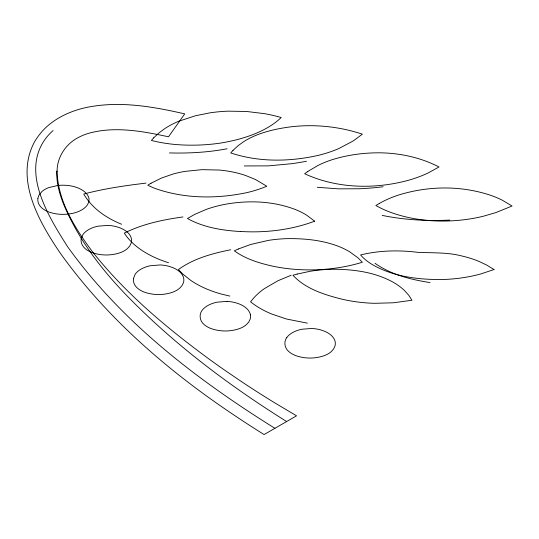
<?xml version="1.0" encoding="UTF-8"?>
<svg xmlns="http://www.w3.org/2000/svg" width="539" height="539" viewBox="0 0 539 539"><rect width="100%" height="100%" fill="white"/><g stroke="black" fill="none" stroke-linecap="round" stroke-linejoin="round"><path stroke-width="0.81" d="M56.703 171.146C56.272 190.193 64.619 208.041 73.317 224.514C86.536 249.2 103.912 271.407 123.094 291.727C171.348 342.225 227.546 384.556 286.633 421.545M286.728 337.657C283.393 342.022 284.794 348.484 289.012 351.731A23.959 13.832 0 0 0 295.749 355.619C304.906 358.866 315.248 358.866 324.404 355.619A23.959 13.832 0 0 0 331.135 351.731L333.405 349.252L334.827 346.476A27.455 15.853 0 0 0 335.191 341.915A26.115 15.079 0 0 0 311.845 328.453L301.907 329.235A25.67 14.822 0 0 0 286.708 337.657M291.141 275.261L277.956 280.731L264.326 288.661A94.985 54.843 0 0 0 253.862 297.811L250.568 301.813A90.869 52.465 0 0 0 271.71 314.028L286.532 319.021L307.371 323.157M230.726 249.752C212.433 253.418 193.757 258.45 178.429 269.534L182.822 274.075L190.604 280.287A91.185 52.647 0 0 0 221.583 294.119L229.83 296.086M227.121 148.764C208.128 152.389 188.717 153.44 169.414 152.928M182.937 216.961C162.845 219.73 142.592 223.954 124.334 233.097A95.518 55.146 0 0 0 168.545 262.736M145.968 183.119C125.061 185.618 104.135 188.623 83.754 194.053C88.598 202.435 95.646 209.375 103.623 214.785A95.544 55.16 0 0 0 121.625 224.251M449.836 220.08C427.218 221.145 404.412 219.973 382.212 215.398M227.087 301.368L217.15 302.163A25.67 14.822 0 0 0 201.957 310.585C198.662 314.971 200.03 321.406 204.254 324.66A23.959 13.832 0 0 0 210.992 328.547C220.148 331.795 230.49 331.795 239.646 328.547A23.959 13.832 0 0 0 246.384 324.66L248.647 322.181L250.069 319.405A27.455 15.853 0 0 0 250.433 314.843M244.255 165.945L268.456 165.877L291.801 163.674A173.504 100.173 0 0 0 306.469 161.255M240.643 231.534C222.385 230.49 203.641 227.492 187.451 218.517L194.498 214.495L206.066 209.476A85.499 49.366 0 0 1 227.559 203.883C249.537 200.259 272.606 201.229 293.661 208.869A69.329 40.027 0 0 1 306.651 215.182L314.581 221.125M317.289 187.282L338.364 188.845L359.115 188.758A169.542 97.882 0 0 0 383.108 186.763M430.001 282.551C410.758 279.613 391.098 274.701 374.996 263.288M274.91 428.31C196.688 379.517 121.39 321.999 67.348 246.336C48.402 216.28 20.058 171.517 46.367 137.573A101.332 58.502 0 0 1 53.098 130.539M227.087 301.382A26.115 15.079 0 0 1 250.413 314.85M314.648 221.179A112.355 64.869 0 0 1 240.657 231.467M57.094 171.193C57.781 201.195 74.84 227.984 92.169 251.349C125.095 293.203 166.362 327.658 209.085 359.075A1200.542 693.127 0 0 0 224.992 370.381L241.202 381.423A1165.345 672.807 0 0 0 274.257 402.559L296.551 415.818L264.09 434.562A1236.965 714.155 0 0 1 231.682 413.507C166.396 369.606 105.86 317.033 59.964 252.71C39.037 221.745 14.607 179.406 34.348 142.188A133.423 77.03 0 0 1 43.592 129.778C52.195 120.81 63.373 114.605 75.056 110.596A73.129 42.224 0 0 1 86.065 107.557C118.843 100.618 152.591 106.486 184.742 113.884L168.512 136.791C142.276 131.159 114.281 125.897 87.891 133.531A48.254 27.86 0 0 0 78.681 137.33C66.048 143.63 57.094 156.93 57.094 171.193M37.898 198.244C37.252 201.977 39.138 205.682 41.954 208.054A23.959 13.832 0 0 0 48.692 211.942C56.447 214.771 65.03 214.987 73.061 213.255A25.67 14.822 0 0 0 87.641 204.497L88.881 201.748L89.029 198.756A26.115 15.079 0 0 0 65.684 185.295A27.455 15.853 0 0 0 57.788 185.49L48.692 187.619A23.959 13.832 0 0 0 41.954 191.507L38.862 195.34L37.898 198.244M81.173 238.851C80.533 242.584 82.42 246.289 85.236 248.654A23.959 13.832 0 0 0 91.967 252.542C101.123 255.796 111.465 255.796 120.628 252.542A23.959 13.832 0 0 0 127.359 248.654L129.63 246.175L131.051 243.399A27.455 15.853 0 0 0 131.408 238.844A26.115 15.079 0 0 0 108.063 225.376L98.125 226.158A25.67 14.822 0 0 0 82.932 234.58L81.173 238.851M133.47 278.414C132.83 282.146 134.716 285.852 137.533 288.224A23.959 13.832 0 0 0 144.263 292.111C153.426 295.359 163.768 295.359 172.925 292.111A23.959 13.832 0 0 0 179.655 288.224L181.926 285.737L183.348 282.968A27.455 15.853 0 0 0 183.705 278.407A26.115 15.079 0 0 0 160.359 264.939L150.421 265.727A25.67 14.822 0 0 0 135.228 274.142L133.47 278.414M153.676 137.856L151.378 140.436C168.027 144.708 185.362 145.773 202.482 144.897A117.057 67.584 0 0 0 220.808 143.037C236.554 140.383 252.245 136.118 266.3 128.37A91.63 52.903 0 0 0 278.596 119.914L281.223 117.529A107.813 62.248 0 0 0 264.386 113.648L246.619 111.479L228.347 111.162A97.074 56.043 0 0 0 209.988 112.84L195.542 115.73L178.705 121.255A83.74 48.348 0 0 0 164.718 128.646L158.823 133.025L153.676 137.856M233.023 150.361L230.726 152.928C258.861 162.34 289.665 161.835 318.374 155.347A97.269 56.157 0 0 0 338.856 148.535L353.099 141.009L362.37 134.184C345.25 128.45 327.173 125.627 309.116 125.695A94.055 54.304 0 0 0 290.238 126.901C278.003 128.531 265.788 131.132 254.395 136.01A74.921 43.255 0 0 0 244.093 141.393L238.177 145.618L233.023 150.361M307.782 171.476L304.663 173.753C336.781 188.583 374.396 189.499 408.245 180.322A100.099 57.788 0 0 0 428.316 172.878L439.015 166.982C427.818 161.154 415.677 157.247 403.266 155.016A86.314 49.831 0 0 0 380.77 152.827C364.863 152.638 348.881 154.673 333.634 159.241A85.371 49.285 0 0 0 318.01 165.446L307.782 171.476M151.041 183.22L147.774 185.2A74.537 43.032 0 0 0 155.758 188.684C184.958 198.878 217.163 198.945 247.199 192.558A93.099 53.745 0 0 0 263.032 187.747L266.798 186.245L255.526 179.541L245.723 175.532A73.459 42.413 0 0 0 219.211 170.041L201.889 169.657L184.742 171.415A75.48 43.578 0 0 0 172.696 174.144L161.437 178.079L151.041 183.22M379.355 203.425L375.899 205.507A88.935 51.346 0 0 0 389.212 211.827C413.312 220.882 439.723 222.85 465.15 219.616A104.546 60.361 0 0 0 483.2 216.274L495.974 212.555L512.05 206.026L502.267 200.185A80.857 46.684 0 0 0 491.224 195.502C461.472 185.403 428.613 185.699 398.705 195.01A89.575 51.717 0 0 0 382.953 201.478L379.355 203.425M238.278 249.011L234.337 250.797C245.232 258.74 258.356 262.891 271.36 265.875A106.715 61.614 0 0 0 286.633 268.496A110.872 64.013 0 0 0 362.349 262.23L357.896 257.763L349.696 251.821A70.353 40.62 0 0 0 336.195 245.488C320.489 239.936 303.646 238.42 287.085 238.642A85.324 49.265 0 0 0 268.375 240.387L250.675 244.47L238.278 249.011M494.014 269.534L480.889 273.906A99.102 57.215 0 0 1 442.593 279.505C417.9 279.788 391.88 276.635 370.461 263.45A68.898 39.778 0 0 1 362.713 257.251L360.571 254.96A85.937 49.615 0 0 1 378.823 251.774C391.792 250.399 404.904 250.743 417.833 252.333C432.426 253.034 447.33 252.212 461.667 255.937A79.058 45.647 0 0 1 479.07 261.442L486.885 265.168L494.014 269.534M297.198 274.061L292.947 275.261C304.676 287.961 321.729 293.863 338.027 298.168A97.815 56.474 0 0 0 374.659 303.309L393.436 302.783L411.964 300.25L408.805 295.352L404.762 290.804A72.859 42.062 0 0 0 391.179 281.149C374.693 272.579 355.895 269.709 337.502 269.284A89.851 51.872 0 0 0 310.302 271.258L297.198 274.061"/></g></svg>
